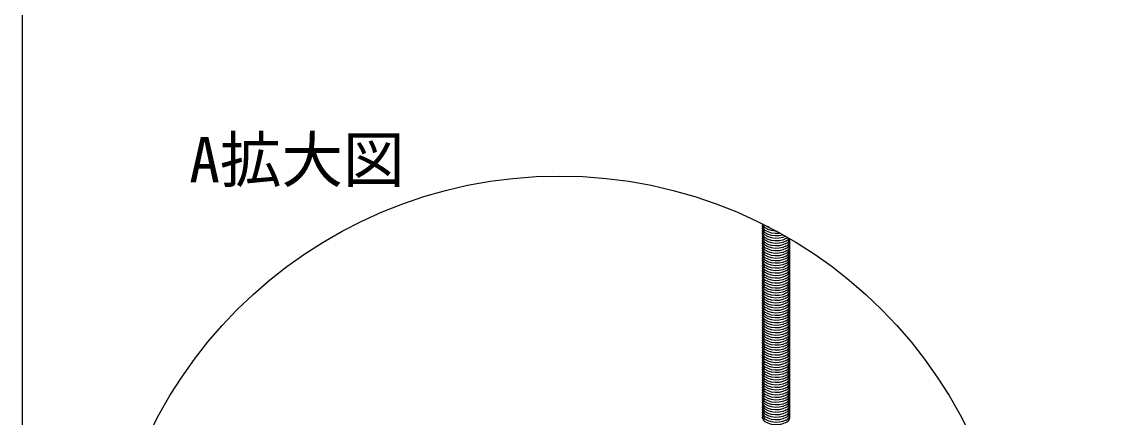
# Model space of a CAD drawing. Units: millimetres on the paper. Extents: x -142 to 140, y -97 to 98.
# Drawn here: x -142 to -47, y -33.4 to 0.6 of the extents above; entities that cross this region are included whole.
import ezdxf
from ezdxf.enums import TextEntityAlignment as Align

# ---------------------------------------------------------------- set-up
doc = ezdxf.new("R2010")
doc.units = ezdxf.units.MM
doc.layers.add('0-0_文字･図枠･寸法', color=7, linetype='Continuous')
doc.layers.add('0-2_天井下地', color=7, linetype='Continuous')
doc.styles.add('ＭＳ ゴシック', font='')
doc.styles.get('ＭＳ ゴシック').set_extended_font_data('MS Gothic')

msp = doc.modelspace()

# ---------------------------------------------------------------- linework, layer by layer
at = {"layer": '0-0_文字･図枠･寸法'}
msp.add_lwpolyline([(140.037, 98.113), (-141.963, 98.113), (-141.963, -96.887)], dxfattribs=at)
msp.add_circle((-95.749, -51.793), 39.181, dxfattribs=at)
at = {"layer": '0-2_天井下地'}
for points in [[(-76.769, -17.516), (-76.856, -17.535), (-77.19, -17.548), (-77.517, -17.507), (-77.811, -17.415), (-78.048, -17.278), (-78.208, -17.108), (-78.279, -16.919), (-78.268, -16.764)], [(-76.504, -17.664), (-76.542, -17.681), (-76.856, -17.748), (-77.19, -17.762), (-77.517, -17.721), (-77.811, -17.628), (-78.048, -17.491), (-78.208, -17.322), (-78.279, -17.133), (-78.268, -16.978)], [(-77.106, -17.331), (-77.19, -17.335), (-77.517, -17.294), (-77.811, -17.201), (-78.048, -17.064), (-78.208, -16.895), (-78.272, -16.726)], [(-77.672, -17.031), (-77.811, -16.988), (-78.048, -16.851), (-78.07, -16.828)], [(-76.291, -17.786), (-76.542, -17.894), (-76.856, -17.962), (-77.19, -17.975), (-77.517, -17.934), (-77.811, -17.842), (-78.048, -17.705), (-78.208, -17.535), (-78.279, -17.346), (-78.268, -17.191)], [(-76.274, -17.992), (-76.542, -18.108), (-76.856, -18.175), (-77.19, -18.189), (-77.517, -18.148), (-77.811, -18.055), (-78.048, -17.918), (-78.208, -17.749), (-78.279, -17.56), (-78.268, -17.405)], [(-76.274, -18.205), (-76.542, -18.321), (-76.856, -18.389), (-77.19, -18.402), (-77.517, -18.361), (-77.811, -18.269), (-78.048, -18.132), (-78.208, -17.962), (-78.279, -17.773), (-78.268, -17.618)], [(-76.274, -18.419), (-76.542, -18.535), (-76.856, -18.602), (-77.19, -18.616), (-77.517, -18.575), (-77.811, -18.482), (-78.048, -18.346), (-78.208, -18.176), (-78.279, -17.987), (-78.268, -17.832)], [(-76.274, -18.632), (-76.542, -18.748), (-76.856, -18.816), (-77.19, -18.829), (-77.517, -18.788), (-77.811, -18.696), (-78.048, -18.559), (-78.208, -18.389), (-78.279, -18.2), (-78.268, -18.045)], [(-76.274, -18.632), (-76.542, -18.748), (-76.856, -18.816), (-77.19, -18.829), (-77.517, -18.788), (-77.811, -18.696), (-78.048, -18.559), (-78.208, -18.389), (-78.279, -18.2), (-78.268, -18.045)], [(-76.274, -18.846), (-76.542, -18.962), (-76.856, -19.029), (-77.19, -19.043), (-77.517, -19.002), (-77.811, -18.909), (-78.048, -18.773), (-78.208, -18.603), (-78.279, -18.414), (-78.268, -18.259)], [(-76.274, -19.059), (-76.542, -19.175), (-76.856, -19.243), (-77.19, -19.257), (-77.517, -19.215), (-77.811, -19.123), (-78.048, -18.986), (-78.208, -18.816), (-78.279, -18.627), (-78.268, -18.472)], [(-76.274, -19.273), (-76.542, -19.389), (-76.856, -19.456), (-77.19, -19.47), (-77.517, -19.429), (-77.811, -19.336), (-78.048, -19.2), (-78.208, -19.03), (-78.279, -18.841), (-78.268, -18.686)], [(-76.274, -19.486), (-76.542, -19.602), (-76.856, -19.67), (-77.19, -19.684), (-77.517, -19.642), (-77.811, -19.55), (-78.048, -19.413), (-78.208, -19.243), (-78.279, -19.054), (-78.268, -18.899)], [(-76.274, -19.7), (-76.542, -19.816), (-76.856, -19.883), (-77.19, -19.897), (-77.517, -19.856), (-77.811, -19.763), (-78.048, -19.627), (-78.208, -19.457), (-78.279, -19.268), (-78.268, -19.113)], [(-76.274, -19.913), (-76.542, -20.029), (-76.856, -20.097), (-77.19, -20.111), (-77.517, -20.069), (-77.811, -19.977), (-78.048, -19.84), (-78.208, -19.67), (-78.279, -19.481), (-78.268, -19.326)], [(-76.274, -20.127), (-76.542, -20.243), (-76.856, -20.31), (-77.19, -20.324), (-77.517, -20.283), (-77.811, -20.19), (-78.048, -20.054), (-78.208, -19.884), (-78.279, -19.695), (-78.268, -19.54)], [(-76.274, -20.127), (-76.542, -20.243), (-76.856, -20.31), (-77.19, -20.324), (-77.517, -20.283), (-77.811, -20.19), (-78.048, -20.054), (-78.208, -19.884), (-78.279, -19.695), (-78.268, -19.54)], [(-76.274, -20.34), (-76.542, -20.456), (-76.856, -20.524), (-77.19, -20.538), (-77.517, -20.496), (-77.811, -20.404), (-78.048, -20.267), (-78.208, -20.097), (-78.279, -19.909), (-78.268, -19.753)], [(-76.274, -20.554), (-76.542, -20.67), (-76.856, -20.737), (-77.19, -20.751), (-77.517, -20.71), (-77.811, -20.617), (-78.048, -20.481), (-78.208, -20.311), (-78.279, -20.122), (-78.268, -19.967)], [(-76.274, -20.767), (-76.542, -20.883), (-76.856, -20.951), (-77.19, -20.965), (-77.517, -20.924), (-77.811, -20.831), (-78.048, -20.694), (-78.208, -20.524), (-78.279, -20.336), (-78.268, -20.18)], [(-76.274, -20.981), (-76.542, -21.097), (-76.856, -21.164), (-77.19, -21.178), (-77.517, -21.137), (-77.811, -21.044), (-78.048, -20.908), (-78.208, -20.738), (-78.279, -20.549), (-78.268, -20.394)], [(-76.274, -21.194), (-76.542, -21.31), (-76.856, -21.378), (-77.19, -21.392), (-77.517, -21.351), (-77.811, -21.258), (-78.048, -21.121), (-78.208, -20.951), (-78.279, -20.763), (-78.268, -20.607)], [(-76.274, -21.408), (-76.542, -21.524), (-76.856, -21.591), (-77.19, -21.605), (-77.517, -21.564), (-77.811, -21.471), (-78.048, -21.335), (-78.208, -21.165), (-78.279, -20.976), (-78.268, -20.821)], [(-76.274, -21.408), (-76.542, -21.524), (-76.856, -21.591), (-77.19, -21.605), (-77.517, -21.564), (-77.811, -21.471), (-78.048, -21.335), (-78.208, -21.165), (-78.279, -20.976), (-78.268, -20.821)], [(-76.274, -21.621), (-76.542, -21.737), (-76.856, -21.805), (-77.19, -21.819), (-77.517, -21.778), (-77.811, -21.685), (-78.048, -21.548), (-78.208, -21.378), (-78.279, -21.19), (-78.268, -21.034)], [(-76.274, -21.835), (-76.542, -21.951), (-76.856, -22.018), (-77.19, -22.032), (-77.517, -21.991), (-77.811, -21.898), (-78.048, -21.762), (-78.208, -21.592), (-78.279, -21.403), (-78.268, -21.248)], [(-76.274, -22.048), (-76.542, -22.164), (-76.856, -22.232), (-77.19, -22.246), (-77.517, -22.205), (-77.811, -22.112), (-78.048, -21.975), (-78.208, -21.806), (-78.279, -21.617), (-78.268, -21.461)], [(-76.274, -22.262), (-76.542, -22.378), (-76.856, -22.445), (-77.19, -22.459), (-77.517, -22.418), (-77.811, -22.325), (-78.048, -22.189), (-78.208, -22.019), (-78.279, -21.83), (-78.268, -21.675)], [(-76.274, -22.475), (-76.542, -22.591), (-76.856, -22.659), (-77.19, -22.673), (-77.517, -22.632), (-77.811, -22.539), (-78.048, -22.402), (-78.208, -22.233), (-78.279, -22.044), (-78.268, -21.888)], [(-76.274, -22.689), (-76.542, -22.805), (-76.856, -22.872), (-77.19, -22.886), (-77.517, -22.845), (-77.811, -22.752), (-78.048, -22.616), (-78.208, -22.446), (-78.279, -22.257), (-78.268, -22.102)], [(-76.274, -22.903), (-76.542, -23.018), (-76.856, -23.086), (-77.19, -23.1), (-77.517, -23.059), (-77.811, -22.966), (-78.048, -22.829), (-78.208, -22.66), (-78.279, -22.471), (-78.268, -22.315)], [(-76.274, -22.903), (-76.542, -23.018), (-76.856, -23.086), (-77.19, -23.1), (-77.517, -23.059), (-77.811, -22.966), (-78.048, -22.829), (-78.208, -22.66), (-78.279, -22.471), (-78.268, -22.315)], [(-76.274, -23.116), (-76.542, -23.232), (-76.856, -23.299), (-77.19, -23.313), (-77.517, -23.272), (-77.811, -23.179), (-78.048, -23.043), (-78.208, -22.873), (-78.279, -22.684), (-78.268, -22.529)], [(-76.274, -23.33), (-76.542, -23.445), (-76.856, -23.513), (-77.19, -23.527), (-77.517, -23.486), (-77.811, -23.393), (-78.048, -23.256), (-78.208, -23.087), (-78.279, -22.898), (-78.268, -22.742)], [(-76.274, -23.543), (-76.542, -23.659), (-76.856, -23.726), (-77.19, -23.74), (-77.517, -23.699), (-77.811, -23.607), (-78.048, -23.47), (-78.208, -23.3), (-78.279, -23.111), (-78.268, -22.956)], [(-76.274, -23.757), (-76.542, -23.872), (-76.856, -23.94), (-77.19, -23.954), (-77.517, -23.913), (-77.811, -23.82), (-78.048, -23.683), (-78.208, -23.514), (-78.279, -23.325), (-78.268, -23.169)], [(-76.274, -23.97), (-76.542, -24.086), (-76.856, -24.154), (-77.19, -24.167), (-77.517, -24.126), (-77.811, -24.034), (-78.048, -23.897), (-78.208, -23.727), (-78.279, -23.538), (-78.268, -23.383)], [(-76.274, -24.184), (-76.542, -24.299), (-76.856, -24.367), (-77.19, -24.381), (-77.517, -24.34), (-77.811, -24.247), (-78.048, -24.11), (-78.208, -23.941), (-78.279, -23.752), (-78.268, -23.597)], [(-76.274, -24.184), (-76.542, -24.299), (-76.856, -24.367), (-77.19, -24.381), (-77.517, -24.34), (-77.811, -24.247), (-78.048, -24.11), (-78.208, -23.941), (-78.279, -23.752), (-78.268, -23.597)], [(-76.274, -24.397), (-76.542, -24.513), (-76.856, -24.581), (-77.19, -24.594), (-77.517, -24.553), (-77.811, -24.461), (-78.048, -24.324), (-78.208, -24.154), (-78.279, -23.965), (-78.268, -23.81)], [(-76.274, -24.611), (-76.542, -24.726), (-76.856, -24.794), (-77.19, -24.808), (-77.517, -24.767), (-77.811, -24.674), (-78.048, -24.537), (-78.208, -24.368), (-78.279, -24.179), (-78.268, -24.024)], [(-76.274, -24.824), (-76.542, -24.94), (-76.856, -25.008), (-77.19, -25.021), (-77.517, -24.98), (-77.811, -24.888), (-78.048, -24.751), (-78.208, -24.581), (-78.279, -24.392), (-78.268, -24.237)], [(-76.274, -25.038), (-76.542, -25.153), (-76.856, -25.221), (-77.19, -25.235), (-77.517, -25.194), (-77.811, -25.101), (-78.048, -24.964), (-78.208, -24.795), (-78.279, -24.606), (-78.268, -24.451)], [(-76.274, -25.251), (-76.542, -25.367), (-76.856, -25.435), (-77.19, -25.448), (-77.517, -25.407), (-77.811, -25.315), (-78.048, -25.178), (-78.208, -25.008), (-78.279, -24.819), (-78.268, -24.664)], [(-76.274, -25.465), (-76.542, -25.581), (-76.856, -25.648), (-77.19, -25.662), (-77.517, -25.621), (-77.811, -25.528), (-78.048, -25.391), (-78.208, -25.222), (-78.279, -25.033), (-78.268, -24.878)], [(-76.274, -25.678), (-76.542, -25.794), (-76.856, -25.862), (-77.19, -25.875), (-77.517, -25.834), (-77.811, -25.742), (-78.048, -25.605), (-78.208, -25.435), (-78.279, -25.246), (-78.268, -25.091)], [(-76.274, -25.678), (-76.542, -25.794), (-76.856, -25.862), (-77.19, -25.875), (-77.517, -25.834), (-77.811, -25.742), (-78.048, -25.605), (-78.208, -25.435), (-78.279, -25.246), (-78.268, -25.091)], [(-76.274, -25.892), (-76.542, -26.008), (-76.856, -26.075), (-77.19, -26.089), (-77.517, -26.048), (-77.811, -25.955), (-78.048, -25.818), (-78.208, -25.649), (-78.279, -25.46), (-78.268, -25.305)], [(-76.274, -26.105), (-76.542, -26.221), (-76.856, -26.289), (-77.19, -26.302), (-77.517, -26.261), (-77.811, -26.169), (-78.048, -26.032), (-78.208, -25.862), (-78.279, -25.673), (-78.268, -25.518)], [(-76.274, -26.319), (-76.542, -26.435), (-76.856, -26.502), (-77.19, -26.516), (-77.517, -26.475), (-77.811, -26.382), (-78.048, -26.245), (-78.208, -26.076), (-78.279, -25.887), (-78.268, -25.732)], [(-76.274, -26.532), (-76.542, -26.648), (-76.856, -26.716), (-77.19, -26.729), (-77.517, -26.688), (-77.811, -26.596), (-78.048, -26.459), (-78.208, -26.289), (-78.279, -26.1), (-78.268, -25.945)], [(-76.274, -26.746), (-76.542, -26.862), (-76.856, -26.929), (-77.19, -26.943), (-77.517, -26.902), (-77.811, -26.809), (-78.048, -26.672), (-78.208, -26.503), (-78.279, -26.314), (-78.268, -26.159)], [(-76.274, -26.959), (-76.542, -27.075), (-76.856, -27.143), (-77.19, -27.156), (-77.517, -27.115), (-77.811, -27.023), (-78.048, -26.886), (-78.208, -26.716), (-78.279, -26.527), (-78.268, -26.372)], [(-76.274, -26.959), (-76.542, -27.075), (-76.856, -27.143), (-77.19, -27.156), (-77.517, -27.115), (-77.811, -27.023), (-78.048, -26.886), (-78.208, -26.716), (-78.279, -26.527), (-78.268, -26.372)], [(-76.274, -27.173), (-76.542, -27.289), (-76.856, -27.356), (-77.19, -27.37), (-77.517, -27.329), (-77.811, -27.236), (-78.048, -27.1), (-78.208, -26.93), (-78.279, -26.741), (-78.268, -26.586)], [(-76.274, -27.386), (-76.542, -27.502), (-76.856, -27.57), (-77.19, -27.583), (-77.517, -27.542), (-77.811, -27.45), (-78.048, -27.313), (-78.208, -27.143), (-78.279, -26.954), (-78.268, -26.799)], [(-76.274, -27.6), (-76.542, -27.716), (-76.856, -27.783), (-77.19, -27.797), (-77.517, -27.756), (-77.811, -27.663), (-78.048, -27.527), (-78.208, -27.357), (-78.279, -27.168), (-78.268, -27.013)], [(-76.274, -27.813), (-76.542, -27.929), (-76.856, -27.997), (-77.19, -28.011), (-77.517, -27.969), (-77.811, -27.877), (-78.048, -27.74), (-78.208, -27.57), (-78.279, -27.381), (-78.268, -27.226)], [(-76.274, -28.027), (-76.542, -28.143), (-76.856, -28.21), (-77.19, -28.224), (-77.517, -28.183), (-77.811, -28.09), (-78.048, -27.954), (-78.208, -27.784), (-78.279, -27.595), (-78.268, -27.44)], [(-76.274, -28.24), (-76.542, -28.356), (-76.856, -28.424), (-77.19, -28.438), (-77.517, -28.396), (-77.811, -28.304), (-78.048, -28.167), (-78.208, -27.997), (-78.279, -27.808), (-78.268, -27.653)], [(-76.274, -28.454), (-76.542, -28.57), (-76.856, -28.637), (-77.19, -28.651), (-77.517, -28.61), (-77.811, -28.517), (-78.048, -28.381), (-78.208, -28.211), (-78.279, -28.022), (-78.268, -27.867)], [(-76.274, -28.454), (-76.542, -28.57), (-76.856, -28.637), (-77.19, -28.651), (-77.517, -28.61), (-77.811, -28.517), (-78.048, -28.381), (-78.208, -28.211), (-78.279, -28.022), (-78.268, -27.867)], [(-76.274, -28.667), (-76.542, -28.783), (-76.856, -28.851), (-77.19, -28.865), (-77.517, -28.823), (-77.811, -28.731), (-78.048, -28.594), (-78.208, -28.424), (-78.279, -28.235), (-78.268, -28.08)], [(-76.274, -28.881), (-76.542, -28.997), (-76.856, -29.064), (-77.19, -29.078), (-77.517, -29.037), (-77.811, -28.944), (-78.048, -28.808), (-78.208, -28.638), (-78.279, -28.449), (-78.268, -28.294)], [(-76.274, -29.094), (-76.542, -29.21), (-76.856, -29.278), (-77.19, -29.292), (-77.517, -29.25), (-77.811, -29.158), (-78.048, -29.021), (-78.208, -28.851), (-78.279, -28.662), (-78.268, -28.507)], [(-76.274, -29.308), (-76.542, -29.424), (-76.856, -29.491), (-77.19, -29.505), (-77.517, -29.464), (-77.811, -29.371), (-78.048, -29.235), (-78.208, -29.065), (-78.279, -28.876), (-78.268, -28.721)], [(-76.274, -29.521), (-76.542, -29.637), (-76.856, -29.705), (-77.19, -29.719), (-77.517, -29.678), (-77.811, -29.585), (-78.048, -29.448), (-78.208, -29.278), (-78.279, -29.09), (-78.268, -28.934)], [(-76.274, -29.735), (-76.542, -29.851), (-76.856, -29.918), (-77.19, -29.932), (-77.517, -29.891), (-77.811, -29.798), (-78.048, -29.662), (-78.208, -29.492), (-78.279, -29.303), (-78.268, -29.148)], [(-76.274, -29.735), (-76.542, -29.851), (-76.856, -29.918), (-77.19, -29.932), (-77.517, -29.891), (-77.811, -29.798), (-78.048, -29.662), (-78.208, -29.492), (-78.279, -29.303), (-78.268, -29.148)], [(-76.274, -29.948), (-76.542, -30.064), (-76.856, -30.132), (-77.19, -30.146), (-77.517, -30.105), (-77.811, -30.012), (-78.048, -29.875), (-78.208, -29.705), (-78.279, -29.517), (-78.268, -29.361)], [(-76.274, -30.162), (-76.542, -30.278), (-76.856, -30.345), (-77.19, -30.359), (-77.517, -30.318), (-77.811, -30.225), (-78.048, -30.089), (-78.208, -29.919), (-78.279, -29.73), (-78.268, -29.575)], [(-76.274, -30.375), (-76.542, -30.491), (-76.856, -30.559), (-77.19, -30.573), (-77.517, -30.532), (-77.811, -30.439), (-78.048, -30.302), (-78.208, -30.132), (-78.279, -29.944), (-78.268, -29.788)], [(-76.274, -30.589), (-76.542, -30.705), (-76.856, -30.772), (-77.19, -30.786), (-77.517, -30.745), (-77.811, -30.652), (-78.048, -30.516), (-78.208, -30.346), (-78.279, -30.157), (-78.268, -30.002)], [(-76.274, -30.802), (-76.542, -30.918), (-76.856, -30.986), (-77.19, -31), (-77.517, -30.959), (-77.811, -30.866), (-78.048, -30.729), (-78.208, -30.56), (-78.279, -30.371), (-78.268, -30.215)], [(-76.274, -31.016), (-76.542, -31.132), (-76.856, -31.199), (-77.19, -31.213), (-77.517, -31.172), (-77.811, -31.079), (-78.048, -30.943), (-78.208, -30.773), (-78.279, -30.584), (-78.268, -30.429)], [(-76.274, -31.229), (-76.542, -31.345), (-76.856, -31.413), (-77.19, -31.427), (-77.517, -31.386), (-77.811, -31.293), (-78.048, -31.156), (-78.208, -30.987), (-78.279, -30.798), (-78.268, -30.642)], [(-76.274, -31.229), (-76.542, -31.345), (-76.856, -31.413), (-77.19, -31.427), (-77.517, -31.386), (-77.811, -31.293), (-78.048, -31.156), (-78.208, -30.987), (-78.279, -30.798), (-78.268, -30.642)], [(-76.274, -31.443), (-76.542, -31.559), (-76.856, -31.626), (-77.19, -31.64), (-77.517, -31.599), (-77.811, -31.506), (-78.048, -31.37), (-78.208, -31.2), (-78.279, -31.011), (-78.268, -30.856)], [(-76.274, -31.656), (-76.542, -31.772), (-76.856, -31.84), (-77.19, -31.854), (-77.517, -31.813), (-77.811, -31.72), (-78.048, -31.583), (-78.208, -31.414), (-78.279, -31.225), (-78.268, -31.069)], [(-76.274, -31.87), (-76.542, -31.986), (-76.856, -32.053), (-77.19, -32.067), (-77.517, -32.026), (-77.811, -31.933), (-78.048, -31.797), (-78.208, -31.627), (-78.279, -31.438), (-78.268, -31.283)], [(-76.274, -32.084), (-76.542, -32.199), (-76.856, -32.267), (-77.19, -32.281), (-77.517, -32.24), (-77.811, -32.147), (-78.048, -32.01), (-78.208, -31.841), (-78.279, -31.652), (-78.268, -31.496)], [(-76.274, -32.297), (-76.542, -32.413), (-76.856, -32.48), (-77.19, -32.494), (-77.517, -32.453), (-77.811, -32.361), (-78.048, -32.224), (-78.208, -32.054), (-78.279, -31.865), (-78.268, -31.71)], [(-76.274, -32.511), (-76.542, -32.626), (-76.856, -32.694), (-77.19, -32.708), (-77.517, -32.667), (-77.811, -32.574), (-78.048, -32.437), (-78.208, -32.268), (-78.279, -32.079), (-78.268, -31.923)], [(-76.274, -32.511), (-76.542, -32.626), (-76.856, -32.694), (-77.19, -32.708), (-77.517, -32.667), (-77.811, -32.574), (-78.048, -32.437), (-78.208, -32.268), (-78.279, -32.079), (-78.268, -31.923)], [(-76.274, -32.724), (-76.542, -32.84), (-76.856, -32.907), (-77.19, -32.921), (-77.517, -32.88), (-77.811, -32.788), (-78.048, -32.651), (-78.208, -32.481), (-78.279, -32.292), (-78.268, -32.137)], [(-76.274, -32.938), (-76.542, -33.053), (-76.856, -33.121), (-77.19, -33.135), (-77.517, -33.094), (-77.811, -33.001), (-78.048, -32.864), (-78.208, -32.695), (-78.279, -32.506), (-78.268, -32.35)], [(-76.274, -33.151), (-76.542, -33.267), (-76.856, -33.335), (-77.19, -33.348), (-77.517, -33.307), (-77.811, -33.215), (-78.048, -33.078), (-78.208, -32.908), (-78.279, -32.719), (-78.268, -32.564)], [(-76.274, -33.365), (-76.542, -33.48), (-76.856, -33.548), (-77.19, -33.562), (-77.517, -33.521), (-77.811, -33.428), (-78.048, -33.291), (-78.208, -33.122), (-78.279, -32.933), (-78.268, -32.778)], [(-76.274, -33.578), (-76.542, -33.694), (-76.856, -33.762), (-77.19, -33.775), (-77.517, -33.734), (-77.811, -33.642), (-78.048, -33.505), (-78.208, -33.335), (-78.279, -33.146), (-78.268, -32.991)], [(-76.274, -33.792), (-76.542, -33.907), (-76.856, -33.975), (-77.19, -33.989), (-77.517, -33.948), (-77.811, -33.855), (-78.048, -33.718), (-78.208, -33.549), (-78.279, -33.36), (-78.268, -33.205)]]:
    msp.add_lwpolyline(points, dxfattribs=at)
for centre, end in [((-76.46, -17.501), 312.05986), ((-76.46, -17.714), 332.48871), ((-76.46, -17.928), 353.26391), ((-76.46, -18.141), 10.56015), ((-76.46, -18.141), 10.56015), ((-76.46, -18.355), 10.56015), ((-76.46, -18.568), 10.56015), ((-76.46, -18.782), 10.56015), ((-76.46, -18.995), 10.56015), ((-76.46, -19.209), 10.56015), ((-76.46, -19.422), 10.56015), ((-76.46, -19.636), 10.56015), ((-76.46, -19.636), 10.56015), ((-76.46, -19.849), 10.56015), ((-76.46, -20.063), 10.56015), ((-76.46, -20.277), 10.56015), ((-76.46, -20.49), 10.56015), ((-76.46, -20.704), 10.56015), ((-76.46, -20.917), 10.56015), ((-76.46, -20.917), 10.56015), ((-76.46, -21.131), 10.56015), ((-76.46, -21.344), 10.56015), ((-76.46, -21.558), 10.56015), ((-76.46, -21.771), 10.56015), ((-76.46, -21.985), 10.56015), ((-76.46, -22.198), 10.56015), ((-76.46, -22.412), 10.56015), ((-76.46, -22.412), 10.56015), ((-76.46, -22.625), 10.56015), ((-76.46, -22.839), 10.56015), ((-76.46, -23.052), 10.56015), ((-76.46, -23.266), 10.56015), ((-76.46, -23.479), 10.56015), ((-76.46, -23.693), 10.56015), ((-76.46, -23.693), 10.56015), ((-76.46, -23.906), 10.56015), ((-76.46, -24.12), 10.56015), ((-76.46, -24.333), 10.56015), ((-76.46, -24.547), 10.56015), ((-76.46, -24.76), 10.56015), ((-76.46, -24.974), 10.56015), ((-76.46, -25.187), 10.56015), ((-76.46, -25.187), 10.56015), ((-76.46, -25.401), 10.56015), ((-76.46, -25.614), 10.56015), ((-76.46, -25.828), 10.56015), ((-76.46, -26.041), 10.56015), ((-76.46, -26.255), 10.56015), ((-76.46, -26.468), 10.56015), ((-76.46, -26.468), 10.56015), ((-76.46, -26.682), 10.56015), ((-76.46, -26.895), 10.56015), ((-76.46, -27.109), 10.56015), ((-76.46, -27.322), 10.56015), ((-76.46, -27.536), 10.56015), ((-76.46, -27.749), 10.56015), ((-76.46, -27.963), 10.56015), ((-76.46, -27.963), 10.56015), ((-76.46, -28.176), 10.56015), ((-76.46, -28.39), 10.56015), ((-76.46, -28.603), 10.56015), ((-76.46, -28.817), 10.56015), ((-76.46, -29.031), 10.56015), ((-76.46, -29.244), 10.56015), ((-76.46, -29.244), 10.56015), ((-76.46, -29.458), 10.56015), ((-76.46, -29.671), 10.56015), ((-76.46, -29.885), 10.56015), ((-76.46, -30.098), 10.56015), ((-76.46, -30.312), 10.56015), ((-76.46, -30.525), 10.56015), ((-76.46, -30.739), 10.56015), ((-76.46, -30.739), 10.56015), ((-76.46, -30.952), 10.56015), ((-76.46, -31.166), 10.56015), ((-76.46, -31.379), 10.56015), ((-76.46, -31.593), 10.56015), ((-76.46, -31.806), 10.56015), ((-76.46, -32.02), 10.56015), ((-76.46, -32.02), 10.56015), ((-76.46, -32.233), 10.56015), ((-76.46, -32.447), 10.56015), ((-76.46, -32.66), 10.56015), ((-76.46, -32.874), 10.56015), ((-76.46, -33.087), 10.56015), ((-76.46, -33.301), 10.56015)]:
    msp.add_arc(centre, 0.525, 290.75636, end, dxfattribs=at)

# ---------------------------------------------------------------- texts
at = {"layer": '0-0_文字･図枠･寸法', "style": 'ＭＳ ゴシック'}
msp.add_text('A拡大図', height=3.88, dxfattribs=at).set_placement((-127.586, -14.306), align=Align.BOTTOM_LEFT)

doc.saveas('drawing.dxf')
